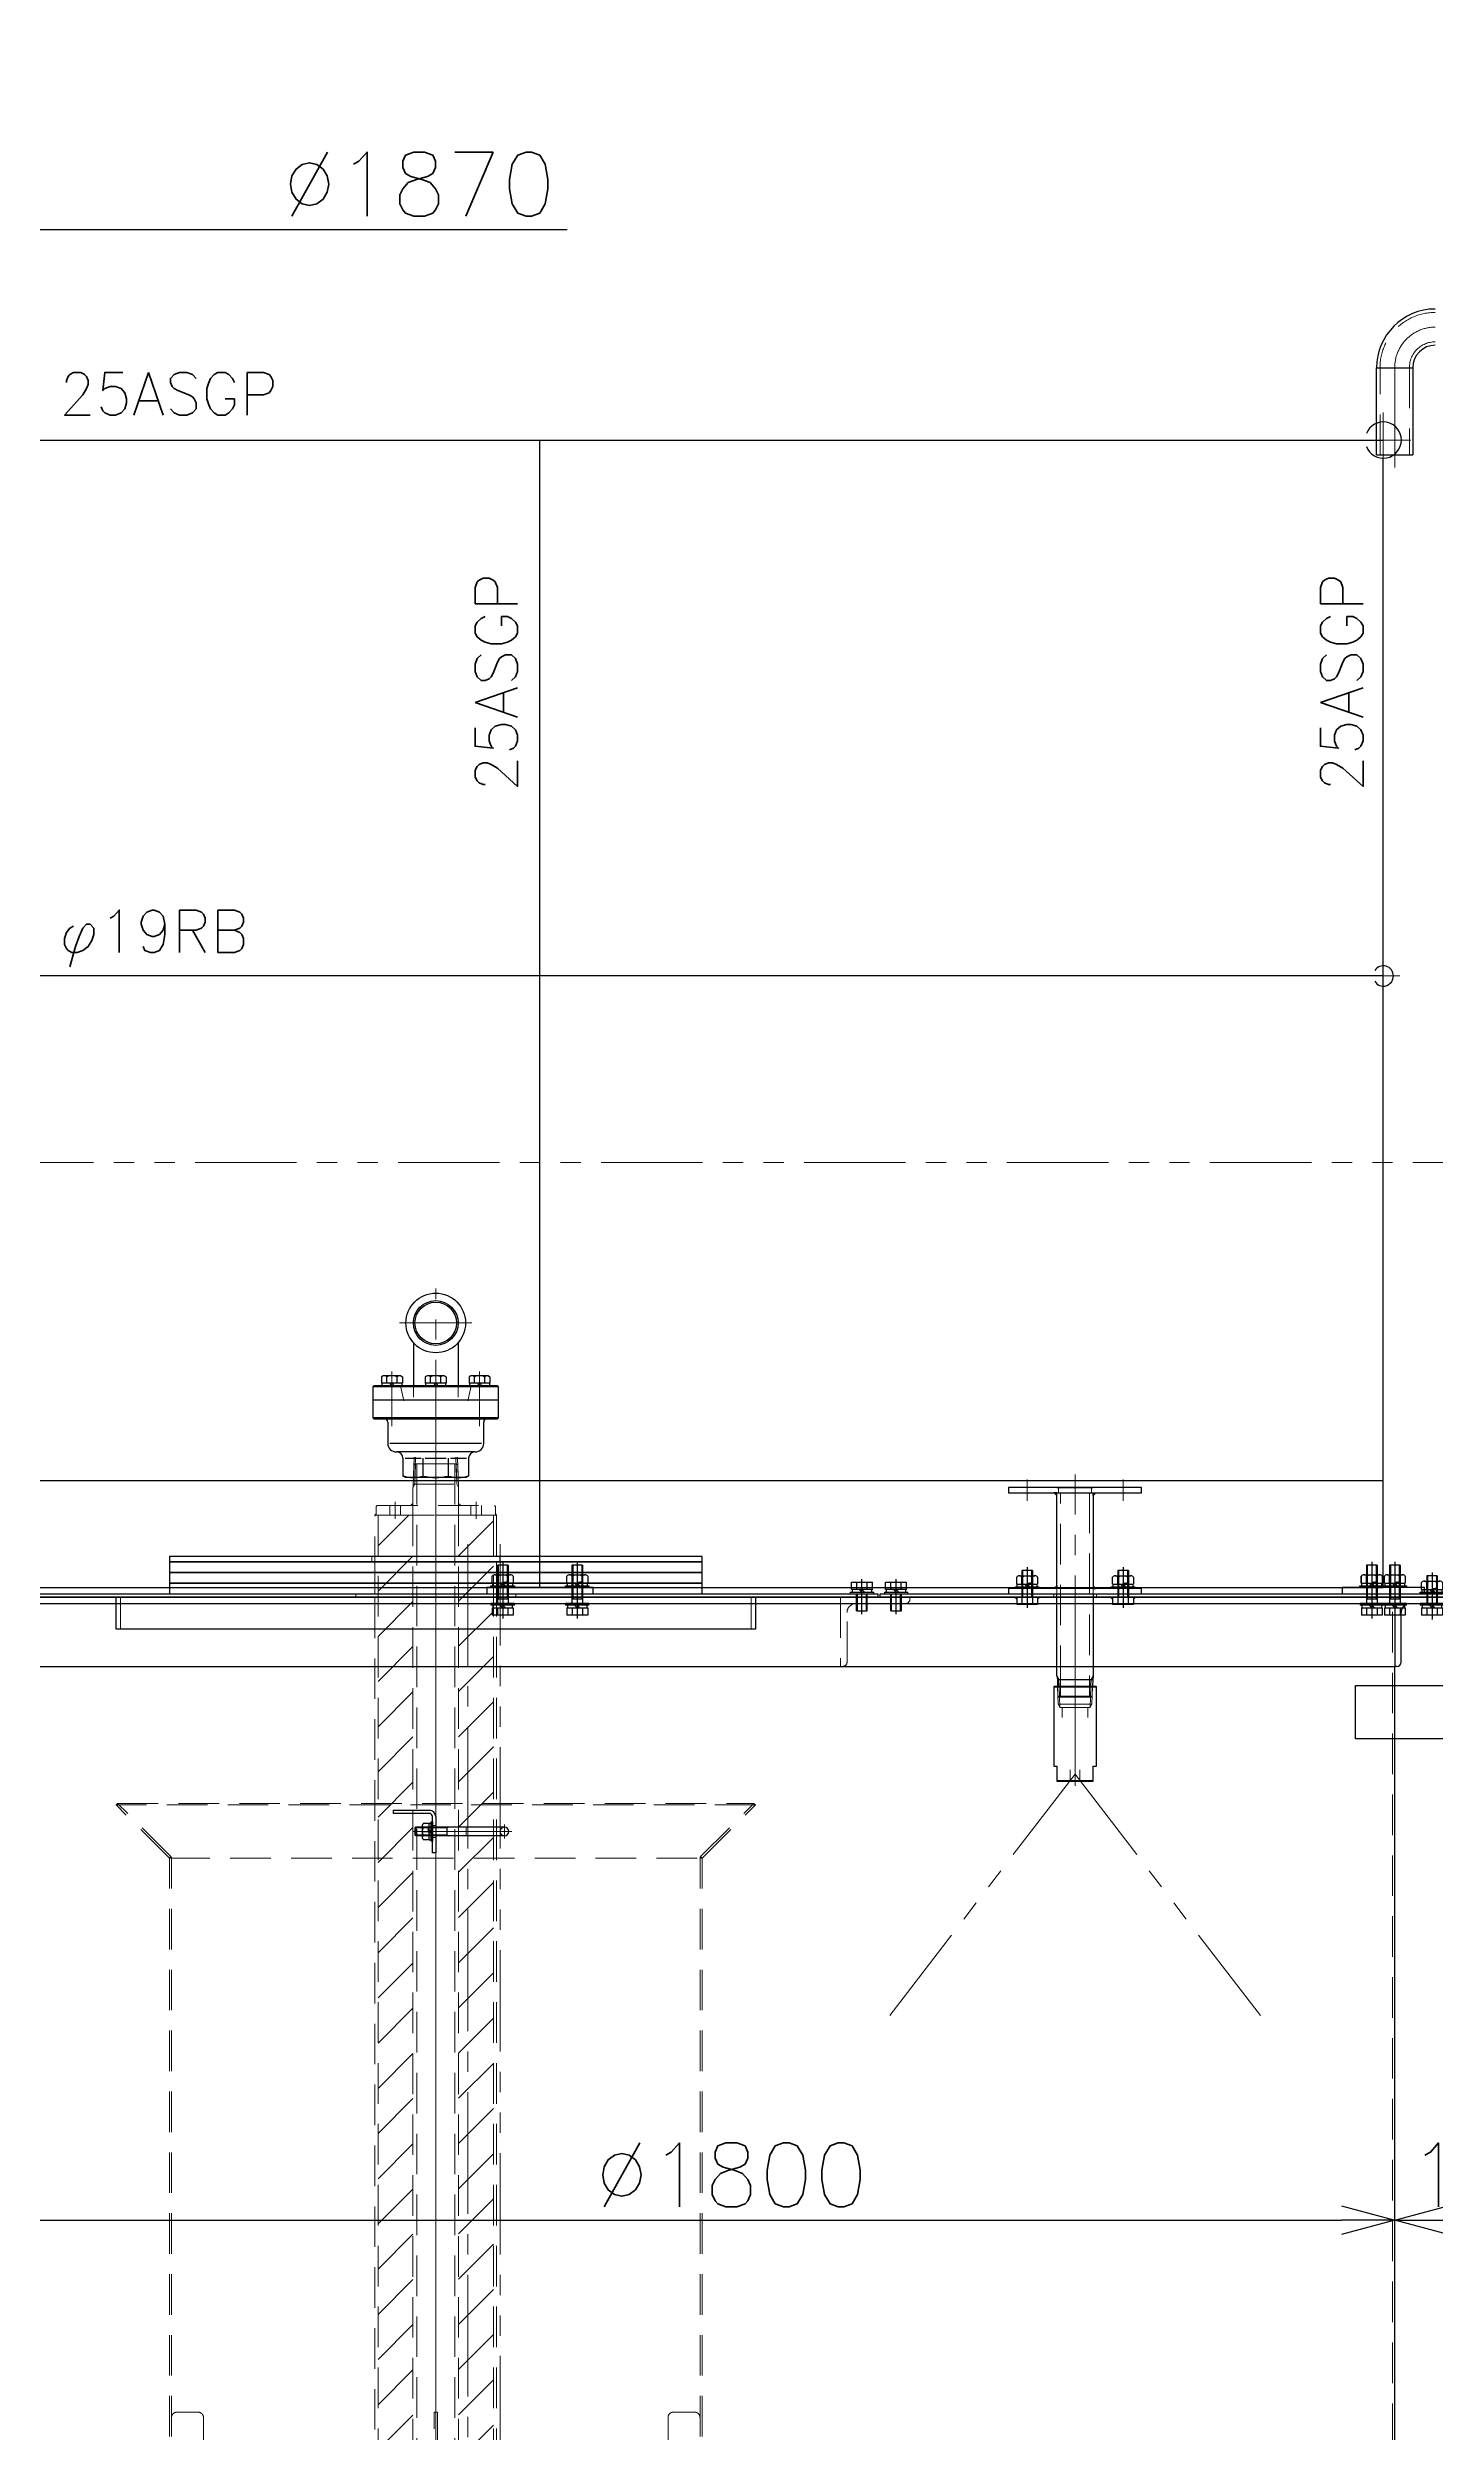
# Model space of a CAD drawing. Header units: millimetres. Extents: x -16130 to 36813, y -8099 to 27484.
# Drawn here: x 23904 to 25206, y 6116 to 8354 of the extents above; entities that cross this region are included whole.
import ezdxf

# ---------------------------------------------------------------- set-up
doc = ezdxf.new("R2010")
doc.units = ezdxf.units.MM
doc.header["$LTSCALE"] = 6
doc.header["$PDMODE"] = 99
doc.header["$PDSIZE"] = 1
for name, pattern in [('CENTER2', [28.575, 19.05, -3.175, 3.175, -3.175]), ('HIDDEN', [9.525, 6.35, -3.175]), ('PHANTOM2', [31.75, 15.875, -3.175, 3.175, -3.175, 3.175, -3.175])]:
    doc.linetypes.add(name, pattern=pattern)
for name, color, linetype, lineweight in [('01_NORMAL', 7, 'Continuous', 25), ('04_HIDDEN', 2, 'HIDDEN', 13), ('05_CENTER', 4, 'CENTER2', 13), ('06_PHANTOM', 2, 'PHANTOM2', 13), ('08_DIM', 3, 'Continuous', 13)]:
    doc.layers.add(name, color=color, linetype=linetype, lineweight=lineweight)
doc.layers.add('10_DRAFT', color=8, linetype='Continuous', lineweight=0, plot=False)
doc.styles.add('KSS_TXT', font='txt.shx', dxfattribs={"bigfont": 'extfont2.shx'})
doc.styles.add('KSS_TXT_L', font='txt.shx', dxfattribs={"height": 3, "bigfont": 'extfont2.shx'})
doc.dimstyles.new('KSS_DIM', dxfattribs={"dimtxt": 3, "dimasz": 2.5, "dimexe": 1.25, "dimexo": 0.625, "dimtad": 1, "dimdsep": 46, "dimtxsty": 'KSS_TXT', "dimblk": 'OPEN30', "dimcen": 0, "dimazin": 2, "dimtfac": 0.75, "dimtmove": 0, "dimatfit": 3, "dimldrblk": 'OPEN30', "dimfxl": 1, "dimtolj": 1, "dimarcsym": 0})

# ---------------------------------------------------------------- blocks, each defined once
blk = doc.blocks.new('A$C318E24B0_1_1_1')
at = {"color": 0}
for p, q in [((0, 0), (0, -65)), ((0, 0), (65, 0)), ((65, -2), (65, 0)), ((6, -61), (6, -14.5)), ((14.5, -6), (61, -6)), ((2, -65), (0, -65))]:
    blk.add_line(p, q, dxfattribs=at)
for centre, radius, start, end in [((14.5, -14.5), 8.5, 90, 180), ((61, -2), 4, 270, 0), ((2, -61), 4, 270, 0)]:
    blk.add_arc(centre, radius, start, end, dxfattribs=at)
blk = doc.blocks.new('A$C6847E5D4')
at = {"color": 0}
for p, q in [((-40, 0), (-6, 0)), ((-40, 0), (-40, -3)), ((-6, -3), (-40, -3)), ((-3, -40), (-3, -6)), ((0, -6), (0, -40)), ((0, -40), (-3, -40))]:
    blk.add_line(p, q, dxfattribs=at)
for radius in [6, 3]:
    blk.add_arc((-6, -6), radius, 0, 90, dxfattribs=at)
at = {"layer": '04_HIDDEN'}
for p, q in [((0, -14.5), (-3, -14.5)), ((0, -25.5), (-3, -25.5))]:
    blk.add_line(p, q, dxfattribs=at)
at = {"layer": '05_CENTER'}
blk.add_line((-8.7, -20), (5.7, -20), dxfattribs=at)
blk = doc.blocks.new('A$C782A22E4_1_1_1')
at = {"color": 0}
for p, q in [((-914.5, 1994), (914.5, 1994)), ((-900, 2000), (900, 2000)), ((-900, 1935), (900, 1935)), ((900, 5), (900, 1935))]:
    blk.add_line(p, q, dxfattribs=at)
blk.add_lwpolyline([(863.3, 1917), (1040, 1917), (1040, 1867), (863.3, 1867)], close=True)
at = {"layer": '04_HIDDEN'}
blk.add_line((898, 5), (898, 2000), dxfattribs=at)
at = {"layer": '05_CENTER'}
for p, q in [((0, 2020.2), (0, -118.5)), ((935, 2015.2), (935, 1978.8))]:
    blk.add_line(p, q, dxfattribs=at)
at = {"color": 0}
blk.add_blockref('A$C318E24B0_1_1_1', (900, 2000), dxfattribs=at)
blk.add_blockref('A$C6847E5D4', (0, 1800))
at = {"layer": '04_HIDDEN'}
blk.add_blockref('A$C318E24B0_1_1_1', (380, 2000), dxfattribs=at)
blk = doc.blocks.new('A$C33632411_1_1')
at = {"color": 0}
blk.add_lwpolyline([(-250, 0), (250, 0), (250, 10), (-250, 10)], close=True, dxfattribs=at)
at = {"layer": '04_HIDDEN', "color": 0}
for p, q in [((-57.1, 10), (-57.1, 0)), ((57.1, 10), (57.1, 0))]:
    blk.add_line(p, q, dxfattribs=at)
at = {"layer": '10_DRAFT'}
blk.add_line((0, 10), (0, 0), dxfattribs=at)
blk = doc.blocks.new('A$C37BD52B1_1_1')
at = {"color": 0}
blk.add_lwpolyline([(-250, 0), (250, 0), (250, 5), (-250, 5)], close=True, dxfattribs=at)
at = {"layer": '04_HIDDEN'}
for p, q in [((-60, 5), (-60, 0)), ((60, 5), (60, 0))]:
    blk.add_line(p, q, dxfattribs=at)
at = {"layer": '10_DRAFT'}
blk.add_line((0, 5), (0, 0), dxfattribs=at)
blk = doc.blocks.new('_Open30')
at = {"color": 0, "linetype": 'ByBlock', "lineweight": -2}
for p, q in [((-1, 0.268), (0, 0)), ((0, 0), (-1, -0.268)), ((0, 0), (-1, 0))]:
    blk.add_line(p, q, dxfattribs=at)
blk = doc.blocks.new('*D2431')
at = {"layer": '08_DIM', "color": 0, "lineweight": -2, "transparency": 16777216}
for p, q in [((23367.9, 6372.6), (23367.9, 6290.4)), ((25167.9, 6291.6), (25167.9, 6340.4)), ((23417.9, 6315.4), (25117.9, 6315.4))]:
    blk.add_line(p, q, dxfattribs=at)
at = {"layer": 'Defpoints', "color": 0, "transparency": 16777216}
for p in [(23367.9, 6385.1), (25167.9, 6315.4), (25167.9, 6279.1)]:
    blk.add_point(p, dxfattribs=at)
at = {"layer": '08_DIM', "color": 0, "lineweight": -2, "transparency": 16777216, "xscale": 50, "yscale": 50, "zscale": 50, "rotation": 180}
blk.add_blockref('_Open30', (23367.9, 6315.4), dxfattribs=at)
at = {"layer": '08_DIM', "color": 0, "lineweight": -2, "transparency": 16777216, "xscale": 50, "yscale": 50, "zscale": 50}
blk.add_blockref('_Open30', (25167.9, 6315.4), dxfattribs=at)
at = {"layer": '08_DIM', "color": 0, "transparency": 16777216, "insert": (24545.4, 6357.9), "char_height": 60, "attachment_point": 5, "style": 'KSS_TXT'}
blk.add_mtext('\\A1;%%C1800', dxfattribs=at)
blk = doc.blocks.new('A$C734B563F_1_1')
h = blk.add_hatch()
h.set_pattern_fill('_USER', color=3, scale=30, angle=45, pattern_type=0)
h.set_pattern_definition([(45, (-12804.288, -4741.178), (-21.213203, 21.213203), [])])
h.paths.add_polyline_path([(54.1, 2236), (21.3, 2236), (21.3, 6), (54.1, 6)])
h.paths.add_polyline_path([(-21.4, 2236), (-54.2, 2236), (-54.2, 6), (-21.4, 6)])
at = {"color": 0}
for p, q in [((-21.2, 2261.9), (-20.6, 2283.2)), ((-19.1, 2284), (-20.6, 2283.2)), ((-19.7, 2264.9), (-19.1, 2284)), ((19.1, 2284), (-19.1, 2284)), ((19.7, 2264.9), (19.1, 2284)), ((19.1, 2284), (20.6, 2283.2)), ((21.2, 2261.9), (20.6, 2283.2)), ((-21.4, 2261.9), (-21.4, 2245)), ((-21.2, 2261.9), (-21.4, 2261.9)), ((-21.2, 2264.9), (21.2, 2264.9)), ((-19.7, 2264.9), (-21.2, 2261.9)), ((19.7, 2264.9), (21.2, 2261.9)), ((21.2, 2261.9), (21.3, 2261.9)), ((21.3, 2261.9), (21.3, 2245))]:
    blk.add_line(p, q, dxfattribs=at)
for points in [[(56, 2236), (-56, 2236), (-56, 2244), (-55, 2245), (55, 2245), (56, 2244)], [(-57.2, 2236), (57.1, 2236), (57.1, 6), (-57.2, 6)]]:
    blk.add_lwpolyline(points, close=True, dxfattribs=at)
at = {"layer": '04_HIDDEN'}
for p, q in [((-17.8, 2284), (-17.8, -26)), ((17.8, 2284), (17.8, -26)), ((-43, 2245), (-43, 2236)), ((-33, 2245), (-33, 2236)), ((-21.4, 2245), (-21.4, -6)), ((21.3, 2245), (21.3, -6)), ((33, 2245), (33, 2236)), ((43, 2245), (43, 2236)), ((-54.2, 2236), (-54.2, 6)), ((54.1, 2236), (54.1, 6))]:
    blk.add_line(p, q, dxfattribs=at)
at = {"layer": '05_CENTER'}
for p, q in [((0, 2287.7), (0, -29.9)), ((-38, 2232.4), (-38, 2248.4)), ((38, 2232.4), (38, 2248.4))]:
    blk.add_line(p, q, dxfattribs=at)
at = {"layer": '08_DIM'}
for p, q in [((-21.4, 2247), (-23.4, 2245)), ((21.3, 2247), (23.4, 2245))]:
    blk.add_line(p, q, dxfattribs=at)
at = {"layer": '08_DIM', "color": 3}
for points in [[(-21.4, 2245), (-21.4, 2247), (-21.4, 2247), (-23.4, 2245)], [(21.3, 2245), (21.3, 2247), (21.3, 2247), (23.4, 2245)]]:
    blk.add_lwpolyline(points, close=True, dxfattribs=at)
at = {"layer": '08_DIM'}
for points in [[(-56, 2236), (-57.2, 2236), (-57.2, 2236), (-56, 2237.1)], [(56, 2236), (57.1, 2236), (57.1, 2236), (56, 2237.1)]]:
    blk.add_lwpolyline(points, close=True, dxfattribs=at)
at = {"layer": '10_DRAFT'}
blk.add_line((-21, 2271.3), (21, 2271.3), dxfattribs=at)
blk = doc.blocks.new('A$C677B14B7_1_1')
at = {"layer": '04_HIDDEN'}
blk.add_blockref('A$C734B563F_1_1', (0, 3), dxfattribs=at)
blk = doc.blocks.new('A$C680990B0_1_1')
at = {"color": 0}
for p, q in [((-549.3, 113.8), (-585.7, 50.7)), ((11.2, 46.9), (-27.4, 113.7)), ((27.2, 12.7), (11.2, 46.9)), ((-493.3, -70), (-527.2, 4.5)), ((-129.8, -23.2), (-1.6, -30))]:
    blk.add_line(p, q, dxfattribs=at)
blk.add_line((-441.6, -84.4), (-374.3, -38.1))
at = {"color": 3}
for points in [[(-489.2, 89.5), (-488.5, 91.4), (-491.1, 90.3), (-491.1, 90.3)], [(-469.1, 81.5), (-468.3, 83.4), (-467.2, 80.8), (-467.2, 80.8)], [(-519.9, 12.4), (-520.6, 10.5), (-521.7, 13.1), (-521.7, 13.1)], [(-499.7, 4.4), (-500.5, 2.5), (-497.8, 3.7), (-497.8, 3.7)]]:
    blk.add_lwpolyline(points, close=True, dxfattribs=at)
at = {"color": 0}
blk.add_circle((0, 0), 10.2, dxfattribs=at)
for centre, radius, start, end in [((-545, 111.3), 5, 60.541, 150.0026), ((-288.3, 565.8), 517, 240.5395, 299.4448), ((-31.7, 111.2), 5, 30, 119.4433), ((-572.8, 43.2), 15, 150.0026, 241.4372), ((-288.3, 565.8), 610, 241.4372, 246.9429), ((0, 0), 30, 267.0058, 25.0038), ((-288.2, 565.1), 609.3, 261.8705, 285.0696), ((-461.5, -55.5), 35, 204.4283, 304.5081)]:
    blk.add_arc(centre, radius, start, end, dxfattribs=at)
at = {"layer": '04_HIDDEN'}
for p, q in [((-544.5, 112.2), (-583, 45.4)), ((6.3, 45.4), (-32.2, 112.1)), ((-542.7, 111.2), (-581.3, 44.4)), ((-519.3, 8.3), (-486, 91.9)), ((-33.9, 111.1), (4.6, 44.5)), ((-503, 1.8), (-469.8, 85.4)), ((-584.5, 46.3), (-585.5, 44.5)), ((4.6, 44.5), (6.3, 45.5)), ((9.9, 45.2), (8.9, 46.9)), ((-508.8, 7.7), (-490.6, -63)), ((-440.5, -76.9), (-388.4, -25.8))]:
    blk.add_line(p, q, dxfattribs=at)
blk.add_lwpolyline([(-488, 92.7), (-467.8, 84.6), (-501, 1), (-521.2, 9)], close=True, dxfattribs=at)
for radius in [17, 14.8]:
    blk.add_circle((-461.5, -55.5), radius, dxfattribs=at)
for centre, radius, start, end in [((-541, 110.2), 4, 60.9809, 149.9936), ((-541, 110.2), 2, 60.9809, 149.9936), ((-288.3, 565.8), 519, 240.9809, 299.0017), ((-35.7, 110.1), 4, 30, 119.0017), ((-35.7, 110.1), 2, 30, 119.0017), ((-288.3, 565.8), 600, 240.3176, 299.8093), ((-288.3, 565.8), 598, 240.3162, 299.8103), ((-461.5, -55.5), 30, 194.425, 314.425)]:
    blk.add_arc(centre, radius, start, end, dxfattribs=at)
at = {"layer": '05_CENTER'}
for p, q in [((-476.7, 91.6), (-512.4, 1.8)), ((6.8, -13.4), (-6.8, 13.3)), ((-468.4, -80.1), (-454.7, -30.9))]:
    blk.add_line(p, q, dxfattribs=at)
for radius, start, end in [(635, 295.6478, 298.3506), (645, 252.1666, 256.6833)]:
    blk.add_arc((-288.3, 565.8), radius, start, end, dxfattribs=at)
at = {"layer": '10_DRAFT'}
for p, q in [((-279, 561.7), (-297.6, 569.9)), ((-292.3, 556.5), (-284.2, 575.1)), ((-549.3, 113.8), (-546.8, 118.1)), ((-546.8, 118.1), (-542.5, 115.6)), ((-34.1, 115.6), (-29.8, 118)), ((-29.8, 118), (-27.4, 113.7)), ((-585.7, 50.7), (-593.3, 37.6))]:
    blk.add_line(p, q, dxfattribs=at)
blk.add_arc((-288.3, 565.8), 610, 239.9928, 241.4372, dxfattribs=at)
blk = doc.blocks.new('A$C43546A85_1_1')
at = {"layer": '06_PHANTOM', "rotation": 125.3749193454969}
blk.add_blockref('A$C680990B0_1_1', (288.3, -565.8), dxfattribs=at)
blk = doc.blocks.new('A$C2B0A611A_1_1_1')
for p, q in [((-137, 2655), (-137, 2736.9)), ((-137, 2736.9), (-103, 2736.9)), ((-103, 2736.9), (-103, 2655)), ((-137, 2655), (-103, 2655))]:
    blk.add_line(p, q)
for radius in [55.1, 21.1]:
    blk.add_arc((-81.9, 2736.9), radius, 90, 180)
at = {"layer": '04_HIDDEN'}
for p, q in [((-133.8, 2655), (-133.8, 2736.9)), ((-106.2, 2736.9), (-106.2, 2655))]:
    blk.add_line(p, q, dxfattribs=at)
for radius in [51.9, 24.3]:
    blk.add_arc((-81.9, 2736.9), radius, 90, 180, dxfattribs=at)
at = {"layer": '05_CENTER'}
blk.add_line((-120, 2736.9), (-120, 2643.3), dxfattribs=at)
blk.add_arc((-81.9, 2736.9), 38.1, 90, 180, dxfattribs=at)
blk = doc.blocks.new('A$C60555717_1_1')
blk.add_blockref('A$C2B0A611A_1_1_1', (0, -1475))
blk = doc.blocks.new('*D2435')
at = {"layer": '08_DIM', "color": 0, "lineweight": -2, "transparency": 16777216}
for p, q in [((25167.9, 6291.6), (25167.9, 6340.4)), ((25347.9, 6297.6), (25347.9, 6340.4)), ((25217.9, 6315.4), (25297.9, 6315.4))]:
    blk.add_line(p, q, dxfattribs=at)
at = {"layer": 'Defpoints', "color": 0, "transparency": 16777216}
for p in [(25347.9, 6315.4), (25167.9, 6279.1), (25347.9, 6285.1)]:
    blk.add_point(p, dxfattribs=at)
at = {"layer": '08_DIM', "color": 0, "lineweight": -2, "transparency": 16777216, "xscale": 50, "yscale": 50, "zscale": 50, "rotation": 180}
blk.add_blockref('_Open30', (25167.9, 6315.4), dxfattribs=at)
at = {"layer": '08_DIM', "color": 0, "lineweight": -2, "transparency": 16777216, "xscale": 50, "yscale": 50, "zscale": 50}
blk.add_blockref('_Open30', (25347.9, 6315.4), dxfattribs=at)
at = {"layer": '08_DIM', "color": 0, "transparency": 16777216, "insert": (25257.9, 6357.9), "char_height": 60, "attachment_point": 5, "style": 'KSS_TXT'}
blk.add_mtext('\\A1;180', dxfattribs=at)
blk = doc.blocks.new('M10Nza_1_1_1_1')
at = {"color": 0}
for p, q in [((-9.8, 4), (-9.8, 10.7)), ((-9.8, 4), (9.8, 4)), ((-9.2, 1.5), (-9.2, 4)), ((-7.3, 12), (7.4, 12)), ((-4.9, 4), (-4.9, 10.7)), ((0, 1.5), (-2.5, 4)), ((0, 4), (2.5, 1.5)), ((4.9, 10.7), (4.9, 4)), ((9.2, 4), (9.2, 1.5)), ((9.8, 10.7), (9.8, 4))]:
    blk.add_line(p, q, dxfattribs=at)
at = {"color": 0, "linetype": 'CENTER2'}
blk.add_line((0, 12), (0, 0), dxfattribs=at)
at = {"color": 0}
blk.add_lwpolyline([(-11, 1.5), (11, 1.5), (11, 0), (-11, 0)], close=True, dxfattribs=at)
for centre, radius, start, end in [((-7.3, 9.1), 2.94, 33.626, 146.374), ((0, 2.2), 9.8, 60, 120), ((7.4, 9.1), 2.94, 33.626, 146.374)]:
    blk.add_arc(centre, radius, start, end, dxfattribs=at)
at = {"layer": '10_DRAFT', "style": 'KSS_TXT'}
blk.add_text('M10', height=1.25, dxfattribs=at).set_placement((0.3, 4.1))
blk = doc.blocks.new('A$C3D81658F_1_1_1_1')
at = {"color": 0}
for p, q in [((-11, 1.5), (11, 1.5)), ((-11, 1.5), (-11, 0)), ((-11, 0), (11, 0)), ((-9.8, 11), (9.8, 11)), ((-9.8, 4), (-9.8, 11)), ((9.8, 4), (-9.8, 4)), ((-9.3, 4), (-9.3, 1.5)), ((-4.9, 4), (-4.9, 11)), ((0, 1.5), (-2.5, 4)), ((0, 4), (2.5, 1.5)), ((4.9, 4), (4.9, 11)), ((9.2, 1.5), (9.2, 4)), ((9.8, 4), (9.8, 11)), ((11, 0), (11, 1.5))]:
    blk.add_line(p, q, dxfattribs=at)
at = {"color": 0, "linetype": 'HIDDEN'}
for p, q in [((-5, -36), (-5, 0)), ((5, -36), (5, 0)), ((-5, -4), (5, -4)), ((-4.2, -36), (-4.2, -4)), ((4.2, -36), (4.2, -4)), ((-5, -36), (5, -36))]:
    blk.add_line(p, q, dxfattribs=at)
at = {"color": 0, "linetype": 'CENTER2'}
blk.add_line((0, -39), (0, 14), dxfattribs=at)
at = {"layer": '10_DRAFT', "style": 'KSS_TXT_L'}
blk.add_text('BT-M10x40L,SW,PW', height=0.3, dxfattribs=at).set_placement((5.1, 10.7))
blk = doc.blocks.new('A$C1E270675_1_1')
for p, q in [((-1764.5, 1083), (59.8, 1083)), ((59.8, 580), (-1764.5, 580))]:
    blk.add_line(p, q)
at = {"color": 0}
for p, q in [((-1639.2, 6), (-1639.2, 1083)), ((-731.7, 6), (-731.7, 1083)), ((59.8, 6), (59.8, 1066))]:
    blk.add_line(p, q, dxfattribs=at)
for points in [[(-1747.5, 6), (59.8, 6), (59.8, 106), (-1747.5, 106)], [(-1684.3, 0), (-1594.1, 0), (-1594.1, 6), (-1684.3, 6)], [(-781.7, 0), (-681.7, 0), (-681.7, 6), (-781.7, 6)], [(21.2, 0), (98.4, 0), (98.4, 6), (21.2, 6)]]:
    blk.add_lwpolyline(points, close=True, dxfattribs=at)
for centre, radius, start, end in [((-1764.5, 1083), 17, 20.6673, 339.3327), ((59.8, 1083), 17, 200.6673, 159.3327), ((-1764.5, 580), 9.5, 31.7569, 328.2431), ((59.8, 580), 9.5, 211.7569, 148.2431)]:
    blk.add_arc(centre, radius, start, end, dxfattribs=at)
at = {"layer": '04_HIDDEN'}
blk.add_line((-1741.5, 106), (-1741.5, 6), dxfattribs=at)
at = {"layer": '05_CENTER'}
for p, q in [((-1764.5, 1057.2), (-1764.5, 1108.8)), ((59.8, 1057.2), (59.8, 1108.8)), ((-1790.2, 1083), (-1738.7, 1083)), ((85.6, 1083), (34, 1083)), ((-1764.5, 564.6), (-1764.5, 595.4)), ((59.8, 564.6), (59.8, 595.4)), ((-1749.1, 580), (-1779.8, 580)), ((44.4, 580), (75.2, 580)), ((-1656.2, 14.6), (-1656.2, -8.6)), ((-1622.2, 14.6), (-1622.2, -8.6)), ((-766.7, 14.6), (-766.7, -8.6)), ((-696.7, 14.6), (-696.7, -8.6)), ((49, 14.6), (49, -8.6)), ((70.6, 14.6), (70.6, -8.6))]:
    blk.add_line(p, q, dxfattribs=at)
at = {"layer": '10_DRAFT'}
for p, q in [((-823.2, 0), (-835.7, 0)), ((-829.5, -6.2), (-829.5, 6.2))]:
    blk.add_line(p, q, dxfattribs=at)
at = {"rotation": 180}
for p in [(-1656.2, -9), (-1622.2, -9), (-766.7, -9), (-696.7, -9), (49, -9), (70.6, -9)]:
    blk.add_blockref('A$C3D81658F_1_1_1_1', p, dxfattribs=at)
for p in [(-1656.2, 6), (-1622.2, 6), (-766.7, 6), (-696.7, 6), (49, 6), (70.6, 6)]:
    blk.add_blockref('M10Nza_1_1_1_1', p)
blk = doc.blocks.new('A$C1F346187_1_1')
for name, p in [('A$C1E270675_1_1', (829.5, 0)), ('M10Nza_1_1_1_1', (878.4, 6)), ('M10Nza_1_1_1_1', (900.1, 6))]:
    blk.add_blockref(name, p)
blk = doc.blocks.new('A$C68454564')
at = {"color": 0}
for p, q in [((-250, 350), (-250, 550)), ((250, 350), (250, 550)), ((-250, 350), (-300, 300)), ((-250, 350), (250, 350)), ((250, 350), (300, 300)), ((-300, 300), (-298.6, 298.6)), ((-248, 298.6), (-248, 5)), ((-150, 5), (-150, 298.6)), ((-1.5, 298.6), (-1.5, 5)), ((1.5, 298.6), (1.5, 5)), ((150, 298.6), (150, 5)), ((248, 298.6), (248, 5)), ((300, 300), (298.6, 298.6)), ((150, 5), (-150, 5))]:
    blk.add_line(p, q, dxfattribs=at)
for p, q in [((-250, 550), (250, 550)), ((-300, 300), (300, 300)), ((298.6, 298.6), (-298.6, 298.6))]:
    blk.add_line(p, q)
at = {"color": 3}
for points in [[(-150, 630), (-152, 630), (-152, 630), (-150, 632)], [(150, 630), (152, 630), (152, 630), (150, 632)], [(-248, 5), (-250, 5), (-250, 5), (-248, 7)], [(-150, 5), (-152, 5), (-152, 5), (-150, 7)], [(-1.5, 5), (-3.5, 5), (-3.5, 5), (-1.5, 7)], [(1.5, 5), (3.5, 5), (3.5, 5), (1.5, 7)], [(150, 5), (152, 5), (152, 5), (150, 7)], [(248, 5), (250, 5), (250, 5), (248, 7)]]:
    blk.add_lwpolyline(points, close=True, dxfattribs=at)
at = {"color": 0}
blk.add_lwpolyline([(-250, 0), (250, 0), (250, 5), (-250, 5)], close=True, dxfattribs=at)
for centre, start, end in [((-150, 5), 90, 180), ((150, 5), 0, 90)]:
    blk.add_arc(centre, 10, start, end, dxfattribs=at)
at = {"layer": '04_HIDDEN'}
for p, q in [((-150, 700), (150, 700)), ((-148, 5), (-148, 700)), ((148, 5), (148, 700)), ((-150, 630), (-243, 630)), ((1.5, 630), (-1.5, 630)), ((-1.5, 630), (-1.5, 298.6)), ((1.5, 630), (1.5, 298.6)), ((150, 630), (243, 630)), ((-248, 625), (-248, 550)), ((248, 625), (248, 550)), ((-248, 298.6), (-248, 550)), ((248, 298.6), (248, 550)), ((-248.6, 348.6), (-298.6, 298.6)), ((-250, 350), (-248.6, 348.6)), ((-250, 350), (-248, 350)), ((250, 350), (248, 350)), ((249, 350), (248, 350)), ((250, 350), (248.6, 348.6)), ((248.6, 348.6), (298.6, 298.6)), ((-146, 5), (-146, 0)), ((146, 5), (146, 0))]:
    blk.add_line(p, q, dxfattribs=at)
for points in [[(-150, 298.6), (-150, 700)], [(150, 298.6), (150, 700)]]:
    blk.add_lwpolyline(points, dxfattribs=at)
for centre, radius, start, end in [((-243, 625), 5, 90, 180), ((243, 625), 5, 360, 90), ((-250, 350), 2, 315, 0), ((250, 350), 2, 180, 225)]:
    blk.add_arc(centre, radius, start, end, dxfattribs=at)
at = {"layer": '05_CENTER'}
for p, q in [((-200, -9.9), (-200, 14.8)), ((200, -9.9), (200, 14.8))]:
    blk.add_line(p, q, dxfattribs=at)
at = {"layer": '10_DRAFT'}
for p, q in [((0, 0), (0, 700)), ((0, 550), (0, 300))]:
    blk.add_line(p, q, dxfattribs=at)
blk = doc.blocks.new('A$C68454658')
at = {"color": 0}
blk.add_lwpolyline([(-250, 600), (250, 600), (250, 0), (-250, 0)], close=True, dxfattribs=at)
at = {"layer": '04_HIDDEN'}
for p, q in [((-248, 600), (-248, 0)), ((248, 600), (248, 0))]:
    blk.add_line(p, q, dxfattribs=at)
for points in [[(-243, 680), (-223, 680, -0.414214), (-218, 675), (-218, 555, -0.414214), (-223, 550), (-248, 550), (-248, 675, -0.414214)], [(243, 680), (223, 680, 0.414214), (218, 675), (218, 555, 0.414214), (223, 550), (248, 550), (248, 675, 0.414214)]]:
    blk.add_lwpolyline(points, format="xyb", close=True, dxfattribs=at)
blk.add_lwpolyline([(-1.5, 680), (1.5, 680), (1.5, 550), (-1.5, 550)], close=True, dxfattribs=at)
at = {"layer": '08_DIM'}
for points in [[(-248, 550), (-246, 550), (-248, 548), (-248, 548)], [(248, 550), (246, 550), (248, 548), (248, 548)]]:
    blk.add_lwpolyline(points, close=True, dxfattribs=at)
at = {"layer": '10_DRAFT'}
blk.add_line((0, 600), (0, 0), dxfattribs=at)
blk = doc.blocks.new('A$C6845470D')
at = {"color": 0}
for p, q in [((-300, 650), (-298.6, 651.4)), ((300, 650), (-300, 650)), ((-250, 600), (-300, 650)), ((-298.6, 651.4), (298.6, 651.4)), ((250, 600), (300, 650)), ((300, 650), (298.6, 651.4)), ((-250, 0), (-250, 600)), ((-250, 600), (250, 600)), ((250, 0), (250, 600)), ((-250, 0), (250, 0))]:
    blk.add_line(p, q, dxfattribs=at)
at = {"layer": '04_HIDDEN'}
for p, q in [((-248.6, 601.4), (-298.6, 651.4)), ((248.6, 601.4), (298.6, 651.4)), ((-250, 600), (-248.6, 601.4)), ((-250, 600), (-248, 600)), ((-248, 0), (-248, 600)), ((248, 0), (248, 600)), ((250, 600), (248, 600)), ((250, 600), (248.6, 601.4))]:
    blk.add_line(p, q, dxfattribs=at)
for centre, start, end in [((-250, 600), 0, 45), ((250, 600), 135, 180)]:
    blk.add_arc(centre, 2, start, end, dxfattribs=at)
at = {"layer": '10_DRAFT'}
blk.add_line((0, 650), (0, 0), dxfattribs=at)
blk = doc.blocks.new('A$C68455BDC')
for name, p in [('A$C6845470D', (0, 1150)), ('A$C68454658', (0, 550)), ('A$C68454564', (0, 0)), ('M10Nza_1_1_1_1', (-200, 5)), ('M10Nza_1_1_1_1', (200, 5))]:
    blk.add_blockref(name, p)
blk = doc.blocks.new('PK-3 32Ae_1_1')
at = {"color": 0}
for p, q in [((52, 45), (32, 45)), ((56, 59), (55, 58)), ((55, 58), (55, -58)), ((55, 42.5), (55, 48)), ((85, 59), (56, 59)), ((56, -59), (56, 59)), ((73, 59), (73, -59)), ((85, 59), (86, 58)), ((85, -59), (85, 59)), ((86, -58), (86, 58)), ((86, 50.3), (88.5, 50.3)), ((94.6, 50.9), (88.5, 50.9)), ((88.5, 31.3), (88.5, 50.9)), ((88.5, 46), (94.6, 46)), ((95.5, 49.4), (94.6, 50.9)), ((95.5, 32.9), (95.5, 49.4)), ((0, 28.5), (1.4, 30.8)), ((0, -28.5), (0, 28.5)), ((18, 30.8), (1.4, 30.8)), ((18, 28.8), (18, 13.8)), ((24, -37), (24, 37)), ((32, -43), (32, 43)), ((88.5, 43), (86, 41.8)), ((88.5, 40.5), (86, 39.3)), ((88.5, 31.9), (86, 31.9)), ((88.5, 36.2), (94.6, 36.2)), ((94.6, 31.3), (88.5, 31.3)), ((95.5, 32.9), (94.6, 31.3)), ((1.4, 11.8), (18, 11.8)), ((18, 9.8), (18, -9.8)), ((126.5, 21), (86, 21)), ((86, 9.2), (88.5, 9.2)), ((88.5, 1.9), (86, 0.6)), ((88.5, -9.8), (88.5, 9.8)), ((94.6, 9.8), (88.5, 9.8)), ((88.5, 4.9), (94.6, 4.9)), ((95.5, 8.2), (94.6, 9.8)), ((95.5, -8.2), (95.5, 8.2)), ((1.4, -11.8), (18, -11.8)), ((18, -13.8), (18, -28.8)), ((88.5, -0.6), (86, -1.9)), ((88.5, -9.2), (86, -9.2)), ((126.5, -21), (86, -21)), ((88.5, -4.9), (94.6, -4.9)), ((94.6, -9.8), (88.5, -9.8)), ((95.5, -8.2), (94.6, -9.8)), ((1.4, -30.8), (0, -28.5)), ((18, -30.8), (1.4, -30.8)), ((86, -31.9), (88.5, -31.9)), ((88.5, -39.3), (86, -40.5)), ((88.5, -41.8), (86, -43)), ((94.6, -31.3), (88.5, -31.3)), ((88.5, -50.9), (88.5, -31.3)), ((88.5, -36.2), (94.6, -36.2)), ((95.5, -32.9), (94.6, -31.3)), ((95.5, -49.4), (95.5, -32.9)), ((32, -45), (52, -45)), ((55, -58), (56, -59)), ((56, -59), (85, -59)), ((86, -58), (85, -59)), ((88.5, -50.3), (86, -50.3)), ((88.5, -46), (94.6, -46)), ((94.6, -50.9), (88.5, -50.9)), ((95.5, -49.4), (94.6, -50.9))]:
    blk.add_line(p, q, dxfattribs=at)
for radius in [28, 21, 19.5]:
    blk.add_circle((145, 0), radius, dxfattribs=at)
for centre, radius, start, end in [((32, 37), 8, 90, 180), ((52, 48), 3, 270, 0), ((91.7, 48.5), 3.8, 319.8693, 0), ((81.6, 41.1), 13.9, 339.3001, 20.6999), ((34.1, 21.3), 34.1, 163.7929, 196.2071), ((18, 36.8), 6, 270, 0), ((91.7, 33.8), 3.8, 0, 40.1307), ((52.1, 0), 52.1, 166.8975, 193.1025), ((91.7, 7.3), 3.8, 319.8693, 0), ((81.6, 0), 13.9, 339.3001, 20.6999), ((34.1, -21.3), 34.1, 163.7929, 196.2071), ((91.7, -7.3), 3.8, 0, 40.1307), ((18, -36.8), 6, 0, 90), ((32, -37), 8, 180, 270), ((91.7, -33.8), 3.8, 319.8693, 0), ((81.6, -41.1), 13.9, 339.3001, 20.6999), ((52, -48), 3, 0, 90), ((91.7, -48.5), 3.8, 0, 40.1307)]:
    blk.add_arc(centre, radius, start, end, dxfattribs=at)
at = {"layer": '04_HIDDEN', "color": 0}
for p, q in [((72, 30), (86, 33.2)), ((0, 21), (19, 20.4)), ((0, 19.5), (19, 18.9)), ((86, 21), (75.5, 21)), ((0, -19.5), (19, -18.9)), ((0, -21), (19, -20.4)), ((86, -21), (75.5, -21)), ((72, -30), (86, -33.2))]:
    blk.add_line(p, q, dxfattribs=at)
at = {"layer": '05_CENTER', "color": 0}
for p, q in [((48, 41.1), (99.5, 41.1)), ((145, -34), (145, 34)), ((-4, 0), (177.4, 0)), ((48, -41.1), (99.5, -41.1))]:
    blk.add_line(p, q, dxfattribs=at)
blk = doc.blocks.new('A$C68479CFA')
at = {"color": 0}
for points in [[(-415, 3), (415, 3), (415, 0), (-415, 0)], [(-300, 0), (300, 0), (300, -30), (-300, -30)]]:
    blk.add_lwpolyline(points, close=True, dxfattribs=at)
at = {"layer": '04_HIDDEN'}
for p, q in [((-296, 0), (-296, -30)), ((-75, 3), (-75, 0)), ((75, 3), (75, 0)), ((296, 0), (296, -30))]:
    blk.add_line(p, q, dxfattribs=at)
at = {"layer": '05_CENTER'}
for p, q in [((-400, -5.4), (-400, 8.1)), ((400, -5.4), (400, 8.1))]:
    blk.add_line(p, q, dxfattribs=at)
at = {"layer": '10_DRAFT'}
blk.add_line((0, 3), (0, -30), dxfattribs=at)
blk = doc.blocks.new('A$C6847864B')
at = {"color": 0}
for p, q in [((-9.8, 7), (9.8, 7)), ((-9.8, 0), (-9.8, 7)), ((-9.8, 0), (9.8, 0)), ((-4.9, 0), (-4.9, 7)), ((4.9, 0), (4.9, 7)), ((9.8, 0), (9.8, 7))]:
    blk.add_line(p, q, dxfattribs=at)
at = {"color": 0, "linetype": 'HIDDEN'}
for p, q in [((-5, -25), (-5, 0)), ((-4.2, -25), (-4.2, 0)), ((4.2, -25), (4.2, 0)), ((5, -25), (5, 0)), ((-5, -25), (5, -25))]:
    blk.add_line(p, q, dxfattribs=at)
at = {"color": 0, "linetype": 'CENTER2'}
blk.add_line((0, -28), (0, 10), dxfattribs=at)
at = {"layer": '10_DRAFT', "style": 'KSS_TXT_L'}
blk.add_text('BT-M10x25L', height=0.3, dxfattribs=at).set_placement((6.8, 6.7))
blk = doc.blocks.new('A$C68479F8C')
at = {"color": 0}
blk.add_lwpolyline([(-15, 3), (533, 3), (533, 0), (-15, 0)], close=True, dxfattribs=at)
at = {"layer": '04_HIDDEN'}
for p, q in [((148, 3), (148, 0)), ((188, 3), (188, 0))]:
    blk.add_line(p, q, dxfattribs=at)
at = {"layer": '05_CENTER'}
for p, q in [((0, -5.4), (0, 8.1)), ((503, -5.4), (503, 8.1))]:
    blk.add_line(p, q, dxfattribs=at)
at = {"layer": '08_DIM'}
for points in [[(113.2, 0), (111.2, 0), (113.2, -2), (113.2, -2)], [(132.8, 0), (134.8, 0), (132.8, -2), (132.8, -2)], [(203.2, 0), (201.2, 0), (203.2, -2), (203.2, -2)], [(222.8, 0), (224.8, 0), (222.8, -2), (222.8, -2)]]:
    blk.add_lwpolyline(points, close=True, dxfattribs=at)
at = {"layer": '10_DRAFT'}
blk.add_line((168, 3), (168, 0), dxfattribs=at)
at = {"rotation": 180}
for p in [(123, 0), (213, 0)]:
    blk.add_blockref('A$C6847864B', p, dxfattribs=at)
blk = doc.blocks.new('A$C0FDA08F1_1_1_1')
at = {"color": 0}
for p, q in [((-17, 100), (17, 100)), ((-17, 5), (-17, 95)), ((17, 95), (17, 5)), ((-17, -76.9), (-17, 0)), ((17, 0), (17, -76.9)), ((-16.6, -80.2), (16.6, -80.2))]:
    blk.add_line(p, q, dxfattribs=at)
for p, q in [((-17, -76.9), (-15.1, -80.2)), ((-17, -76.9), (-16.6, -80.2)), ((-16.6, -80.2), (-16.4, -86.6)), ((-14.9, -86.6), (-15.1, -80.2)), ((14.9, -86.6), (15.1, -80.2)), ((17, -76.9), (15.1, -80.2)), ((16.6, -80.2), (16.4, -86.6)), ((17, -76.9), (16.6, -80.2))]:
    blk.add_line(p, q)
for points in [[(62.5, 100), (-62.5, 100), (-62.5, 95), (62.5, 95)], [(62.5, 5), (-62.5, 5), (-62.5, 0), (62.5, 0)]]:
    blk.add_lwpolyline(points, close=True, dxfattribs=at)
at = {"color": 3}
for points in [[(-17, 95), (-19.5, 95), (-19.5, 95), (-17, 92.5)], [(17, 95), (19.5, 95), (19.5, 95), (17, 92.5)], [(-17, 5), (-19.5, 5), (-19.5, 5), (-17, 7.5)], [(17, 5), (19.5, 5), (19.5, 5), (17, 7.5)]]:
    blk.add_lwpolyline(points, close=True, dxfattribs=at)
at = {"layer": '04_HIDDEN'}
for p, q in [((-15.5, 95), (-15.5, 100)), ((-13.6, -86.6), (-13.6, 95)), ((13.6, 95), (13.6, -86.6)), ((15.5, 100), (15.5, 95)), ((-17, 0), (-17, 5)), ((17, 5), (17, 0))]:
    blk.add_line(p, q, dxfattribs=at)
at = {"layer": '05_CENTER'}
for p, q in [((0, -97), (0, 112)), ((-45, 107.4), (-45, 87.5)), ((45, 107.4), (45, 87.5)), ((-45, 12.4), (-45, -7.5)), ((45, 12.4), (45, -7.5))]:
    blk.add_line(p, q, dxfattribs=at)
at = {"layer": '10_DRAFT'}
for p, q in [((-16.4, -86.6), (16.4, -86.6)), ((-16.4, -86.6), (-16.1, -96)), ((-14.6, -97), (-14.9, -86.6)), ((-13.6, -97), (-13.6, -86.6)), ((13.6, -86.6), (13.6, -97)), ((14.6, -97), (14.9, -86.6)), ((16.4, -86.6), (16.1, -96)), ((-15.1, -97), (-16.1, -96)), ((16.1, -96), (-16.1, -96)), ((-15.1, -97), (15.1, -97)), ((15.1, -97), (16.1, -96))]:
    blk.add_line(p, q, dxfattribs=at)
blk = doc.blocks.new('1FJJXP50S303a_1_1')
at = {"color": 0}
for p, q in [((-75, 17), (-89, 17)), ((-89, 17), (-89, -17)), ((-88.5, 17), (-88.5, -17)), ((-0.5, 20), (-75, 20)), ((-75, 20), (-75, 17)), ((0, 19.5), (-0.5, 20)), ((-0.5, 20), (-0.5, -20)), ((0, 19.5), (0, -19.5)), ((-89, -17), (-75, -17)), ((-75, -17), (-75, -20)), ((-75, -20), (-0.5, -20)), ((-0.5, -20), (0, -19.5))]:
    blk.add_line(p, q, dxfattribs=at)
at = {"layer": '04_HIDDEN', "color": 0}
for p, q in [((-88.5, 4.6), (-89, 5.1)), ((-88.5, 4.6), (-88.5, -4.6)), ((-78.4, 4.6), (-88.5, 4.6)), ((-20, 12), (-29.5, 12)), ((-17, 15.8), (-20, 14.3)), ((0, 14.9), (-20, 14.3)), ((-20, 14.3), (-20, -14.3)), ((0, 16.4), (-17, 15.8)), ((-17, 15.8), (-17, -15.8)), ((-89, -5.1), (-88.5, -4.6)), ((-88.5, -4.6), (-78.4, -4.6)), ((-20, -12), (-29.5, -12)), ((-20, -14.3), (0, -14.9)), ((-17, -15.8), (-20, -14.3)), ((0, -16.4), (-17, -15.8))]:
    blk.add_line(p, q, dxfattribs=at)
at = {"layer": '05_CENTER', "color": 0}
blk.add_line((-93.5, 0), (4.5, 0), dxfattribs=at)
blk = doc.blocks.new('A$C662F1F03_1_1')
at = {"layer": '06_PHANTOM', "color": 4}
for q in [(-181, -402), (181, -402)]:
    blk.add_line((0, -166.1), q, dxfattribs=at)
for name, p in [('A$C0FDA08F1_1_1_1', (0, 3)), ('M10Nza_1_1_1_1', (-45, 8)), ('M10Nza_1_1_1_1', (45, 8))]:
    blk.add_blockref(name, p)
at = {"color": 4, "rotation": 90}
blk.add_blockref('1FJJXP50S303a_1_1', (0, -83.6), dxfattribs=at)
blk = doc.blocks.new('A$C05FE0EC2_2_1_1')
at = {"color": 0}
for p, q in [((-11, 1.5), (11, 1.5)), ((-11, 1.5), (-11, 0)), ((-11, 0), (11, 0)), ((-9.8, 11), (9.8, 11)), ((-9.8, 4), (-9.8, 11)), ((9.8, 4), (-9.8, 4)), ((-9.3, 4), (-9.3, 1.5)), ((-4.9, 4), (-4.9, 11)), ((0, 1.5), (-2.5, 4)), ((0, 4), (2.5, 1.5)), ((4.9, 4), (4.9, 11)), ((9.2, 1.5), (9.2, 4)), ((9.8, 4), (9.8, 11)), ((11, 0), (11, 1.5))]:
    blk.add_line(p, q, dxfattribs=at)
at = {"color": 0, "linetype": 'HIDDEN'}
for p, q in [((-5, -16), (-5, 0)), ((-4.2, -16), (-4.2, 0)), ((4.2, -16), (4.2, 0)), ((5, -16), (5, 0)), ((-5, -16), (5, -16))]:
    blk.add_line(p, q, dxfattribs=at)
at = {"color": 0, "linetype": 'CENTER2'}
blk.add_line((0, -19), (0, 14), dxfattribs=at)
at = {"layer": '10_DRAFT', "style": 'KSS_TXT_L'}
blk.add_text('BT-M10x20L,SW,PW', height=0.3, dxfattribs=at).set_placement((5.2, 10.7))
blk = doc.blocks.new('A$C7E374867_2_1_1')
at = {"color": 0}
for p, q in [((-11, 1.5), (11, 1.5)), ((-11, 1.5), (-11, 0)), ((-11, 0), (11, 0)), ((-9.8, 11), (9.8, 11)), ((-9.8, 4), (-9.8, 11)), ((9.8, 4), (-9.8, 4)), ((-9.3, 4), (-9.3, 1.5)), ((-4.9, 4), (-4.9, 11)), ((0, 1.5), (-2.5, 4)), ((0, 4), (2.5, 1.5)), ((4.9, 4), (4.9, 11)), ((9.2, 1.5), (9.2, 4)), ((9.8, 4), (9.8, 11)), ((11, 0), (11, 1.5))]:
    blk.add_line(p, q, dxfattribs=at)
at = {"color": 0, "linetype": 'HIDDEN'}
for p, q in [((-5, -26), (-5, 0)), ((-4.2, -26), (-4.2, 0)), ((4.2, -26), (4.2, 0)), ((5, -26), (5, 0)), ((-5, -26), (5, -26))]:
    blk.add_line(p, q, dxfattribs=at)
at = {"color": 0, "linetype": 'CENTER2'}
blk.add_line((0, -29), (0, 14), dxfattribs=at)
at = {"layer": '10_DRAFT', "style": 'KSS_TXT_L'}
blk.add_text('BT-M10x30L,SW,PW', height=0.3, dxfattribs=at).set_placement((5.1, 10.7))
blk = doc.blocks.new('A$C6847BE09')
for name, p in [('A$C662F1F03_1_1', (-335, 0)), ('A$C68479F8C', (-503, 0)), ('A$C68479CFA', (-935, 0)), ('A$C05FE0EC2_2_1_1', (-535, 3)), ('A$C05FE0EC2_2_1_1', (-503, 3)), ('M10Nza_1_1_1_1', (0, 3))]:
    blk.add_blockref(name, p)
at = {"rotation": 180}
blk.add_blockref('A$C7E374867_2_1_1', (0, -6), dxfattribs=at)
blk = doc.blocks.new('*D3302')
at = {"layer": '08_DIM', "color": 0, "lineweight": -2, "transparency": 16777216}
for p, q in [((23332.9, 8024.5), (23332.9, 8208.9)), ((23382.9, 8183.9), (24391.1, 8183.9))]:
    blk.add_line(p, q, dxfattribs=at)
at = {"layer": 'Defpoints', "color": 0, "transparency": 16777216}
for p in [(24267.9, 8183.9), (23332.9, 8012), (24267.9, 7986.2)]:
    blk.add_point(p, dxfattribs=at)
at = {"layer": '08_DIM', "color": 0, "lineweight": -2, "transparency": 16777216, "xscale": 50, "yscale": 50, "zscale": 50, "rotation": 180}
blk.add_blockref('_Open30', (23332.9, 8183.9), dxfattribs=at)
at = {"layer": '08_DIM', "color": 0, "transparency": 16777216, "insert": (24252.3, 8226.4), "char_height": 60, "attachment_point": 5, "style": 'KSS_TXT'}
blk.add_mtext('\\A1;%%C1870', dxfattribs=at)
blk = doc.blocks.new('_None')
blk = doc.blocks.new('M8Nza')
at = {"color": 0}
for p, q in [((-7.7, 3.2), (7.7, 3.2)), ((-7.7, 3.2), (-7.7, 1.2)), ((-7.5, 8.7), (-7.5, 3.2)), ((5.6, 9.7), (-5.6, 9.7)), ((-3.8, 3.2), (-3.8, 8.7)), ((0, 1.2), (-2, 3.2)), ((0, 3.2), (2, 1.2)), ((3.7, 8.7), (3.7, 3.2)), ((7.5, 3.2), (7.5, 8.7)), ((7.7, 3.2), (7.7, 1.2))]:
    blk.add_line(p, q, dxfattribs=at)
at = {"color": 0, "linetype": 'CENTER2'}
blk.add_line((0, 9.7), (0, 0), dxfattribs=at)
at = {"color": 0}
blk.add_lwpolyline([(-9, 1.2), (9, 1.2), (9, 0), (-9, 0)], close=True, dxfattribs=at)
for centre, radius, start, end in [((-5.6, 7.4), 2.25, 33.626, 146.374), ((0, 2.2), 7.5, 60, 120), ((5.6, 7.4), 2.25, 33.626, 146.374)]:
    blk.add_arc(centre, radius, start, end, dxfattribs=at)
at = {"layer": '10_DRAFT', "style": 'KSS_TXT'}
blk.add_text('M8', height=1, dxfattribs=at).set_placement((0.9, 3.3))
blk = doc.blocks.new('A$C3E533E69')
at = {"color": 0}
for p, q in [((-4, 36), (-4, -47.3)), ((4, 36), (4, -47.3)), ((-3.3, -18), (-4, -16.8)), ((-4, -18), (4, -18)), ((-3.3, -18), (-3.3, -48)), ((3.3, -18), (4, -16.8)), ((3.3, -18), (3.3, -48)), ((-4, -47.3), (4, -47.3)), ((-4, -47.3), (-3.3, -48)), ((-3.3, -48), (3.3, -48)), ((4, -47.3), (3.3, -48))]:
    blk.add_line(p, q, dxfattribs=at)
blk.add_arc((0, 36), 4, 0, 180)
at = {"layer": '04_HIDDEN', "color": 0}
blk.add_arc((0, 36), 4, 180, 0, dxfattribs=at)
at = {"layer": '05_CENTER', "color": 0}
for p, q in [((-6.7, 36), (6.7, 36)), ((0, 42.9), (0, -49.7))]:
    blk.add_line(p, q, dxfattribs=at)
at = {"layer": '10_DRAFT'}
blk.add_line((4, 0), (-4, 0), dxfattribs=at)
blk = doc.blocks.new('A$C6847FA66')
at = {"color": 4}
blk.add_blockref('A$C3E533E69', (0, -32), dxfattribs=at)
at = {"color": 4, "rotation": 180}
blk.add_blockref('M8Nza', (0, -63.5), dxfattribs=at)

msp = doc.modelspace()

# ---------------------------------------------------------------- linework, layer by layer
at = {"layer": '05_CENTER'}
msp.add_line((24297.98667, 6949.92774), (24297.98667, 4906.47473), dxfattribs=at)
at = {"layer": '06_PHANTOM'}
for p, q in [((22708.47922, 7308.1782), (30770.99327, 7308.1782)), ((24267.87493, 6949.92774), (24267.87493, 4906.47473)), ((24328.37493, 6949.92774), (24328.37493, 4906.47473))]:
    msp.add_line(p, q, dxfattribs=at)

# ---------------------------------------------------------------- block references
for name, p in [('A$C60555717_1_1', (25287.87493, 6792.1782)), ('A$C1F346187_1_1', (24267.87493, 6903.1782)), ('A$C677B14B7_1_1', (24267.87493, 4738.1782)), ('A$C782A22E4_1_1_1', (24267.87493, 4900.1782)), ('A$C37BD52B1_1_1', (24267.87493, 6933.1782))]:
    msp.add_blockref(name, p)
at = {"color": 4, "rotation": 90}
msp.add_blockref('PK-3 32Ae_1_1', (24267.87493, 7012.4782), dxfattribs=at)
at = {"color": 6}
for p in [(24267.87493, 6923.1782), (24267.87493, 6913.1782), (24267.87493, 6903.1782)]:
    msp.add_blockref('A$C33632411_1_1', p, dxfattribs=at)
at = {"rotation": 270}
msp.add_blockref('A$C6847FA66', (24328.37493, 6680.1782), dxfattribs=at)
at = {"layer": '01_NORMAL'}
msp.add_blockref('A$C6847BE09', (25202.87493, 6900.1782), dxfattribs=at)
at = {"layer": '04_HIDDEN'}
for name, p in [('A$C43546A85_1_1', (24267.87493, 9574.29531)), ('A$C68455BDC', (24267.87493, 4905.1782))]:
    msp.add_blockref(name, p, dxfattribs=at)

# ---------------------------------------------------------------- texts
at = {"layer": '08_DIM', "style": 'KSS_TXT'}
for s, p in [('25ASGP', (23914.30646, 8009.68261)), ('φ19RB', (23914.30646, 7505.07423))]:
    msp.add_text(s, height=40, dxfattribs=at).set_placement(p)
for p in [(24344.73252, 7655.91943), (25138.12351, 7655.91943)]:
    msp.add_text('25ASGP', height=40, rotation=90, dxfattribs=at).set_placement(p)

# ---------------------------------------------------------------- dimensions: what is measured, and where the dimension line sits
at = {"layer": '08_DIM'}
dim = msp.add_linear_dim(base=(24267.87493, 8183.93844), p1=(23332.87493, 8011.96311), p2=(24267.87493, 7986.1782), dimstyle='KSS_DIM', override={"dimscale": 20, "dimlfac": 2, "dimpost": '%%C<>', "dimblk2": 'None', "dimse2": 1, "dimsd2": 1}, dxfattribs=at)
dim.commit()
dim.dimension.update_dxf_attribs({"geometry": '*D3302', "text_midpoint": (24252.30473, 8183.93844), "dimtype": 160})
dim = msp.add_linear_dim(base=(25167.87493, 6315.4184), p1=(23367.87493, 6385.06706), p2=(25167.87493, 6279.06706), text='%%C<>', dimstyle='KSS_DIM', override={"dimscale": 20}, dxfattribs=at)
dim.commit()
dim.dimension.update_dxf_attribs({"geometry": '*D2431', "text_midpoint": (24545.37485, 6315.4184), "dimtype": 160})
dim = msp.add_linear_dim(base=(25347.87493, 6315.4184), p1=(25167.87493, 6279.06706), p2=(25347.87493, 6285.06706), dimstyle='KSS_DIM', override={"dimscale": 20}, dxfattribs=at)
dim.commit()
dim.dimension.update_dxf_attribs({"geometry": '*D2435', "text_midpoint": (25257.87493, 6357.9184)})

doc.saveas('drawing.dxf')
